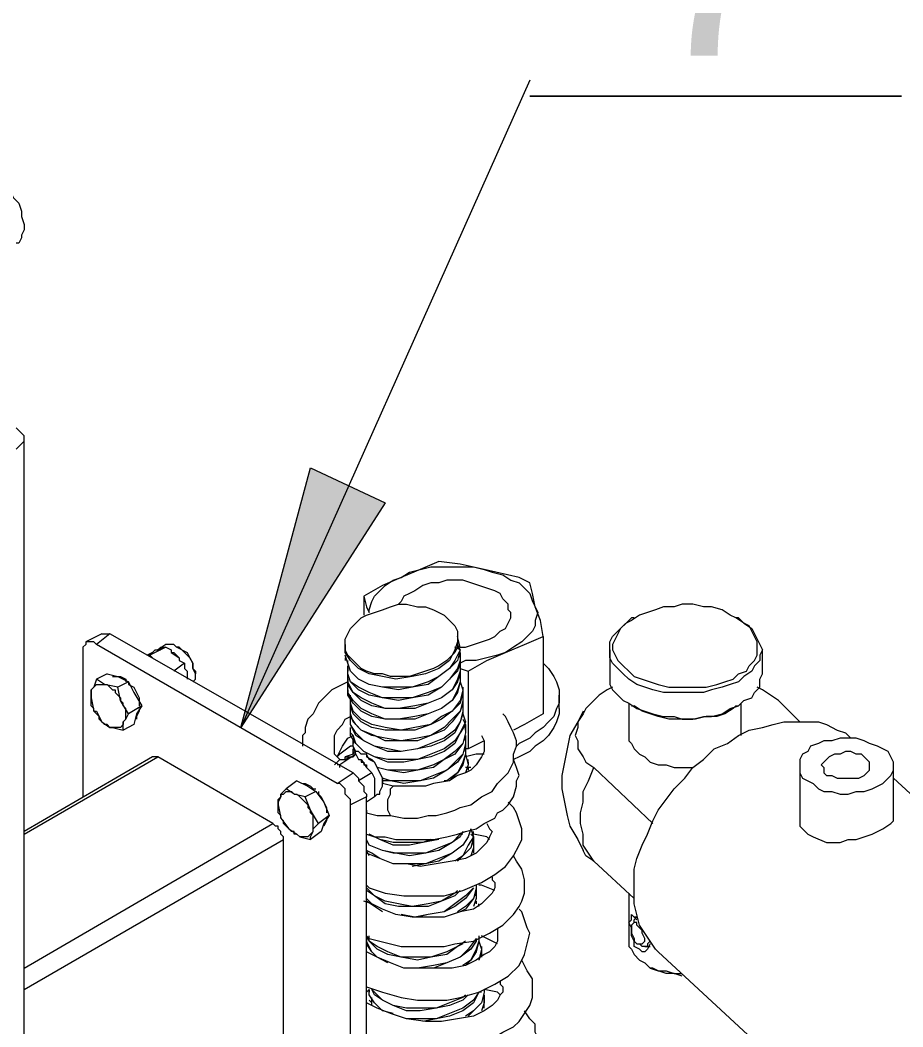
# Model space of a CAD drawing. Header units: millimetres. Extents: x 3 to 592, y 5 to 207.
# Drawn here: x 489.95 to 501.59, y 112.64 to 125.92 of the extents above; entities that cross this region are included whole.
import ezdxf

# ---------------------------------------------------------------- set-up
doc = ezdxf.new("R2010")
doc.units = ezdxf.units.MM
picture_1 = doc.add_image_def('image5.jpg', size_in_pixel=(760, 1236))

msp = doc.modelspace()

# ---------------------------------------------------------------- hatches: boundary and pattern name
h = msp.add_hatch(color=7)
h.paths.add_polyline_path([(554.704237, 166.828611), (554.81007, 166.793333), (554.880626, 166.758056), (554.951181, 166.758056), (555.057015, 166.793333), (555.12757, 166.828611), (555.198126, 166.899167), (555.233404, 166.969722), (555.268681, 167.040278), (555.268681, 167.146111), (555.268681, 167.216667), (555.233404, 167.3225), (555.162848, 167.357778), (555.092293, 167.428333), (555.021737, 167.463611), (554.951181, 167.498889), (554.845348, 167.498889), (554.774793, 167.463611), (554.704237, 167.428333), (554.633681, 167.357778), (554.598404, 167.287222), (554.563126, 167.216667), (554.563126, 167.110833), (554.563126, 167.040278), (554.598404, 166.969722), (554.633681, 166.899167), (554.704237, 166.828611), (554.915904, 167.146111)])
h.paths.add_polyline_path([(507.961181, 190.641111), (508.031737, 190.570556), (508.102293, 190.570556), (508.172848, 190.535278), (508.278681, 190.535278), (508.349237, 190.570556), (508.419793, 190.641111), (508.490348, 190.676389), (508.525626, 190.782222), (508.560904, 190.852778), (508.560904, 190.923333), (508.525626, 191.029167), (508.490348, 191.099722), (508.419793, 191.170278), (508.349237, 191.205556), (508.278681, 191.240833), (508.208126, 191.276111), (508.102293, 191.240833), (508.031737, 191.205556), (507.961181, 191.170278), (507.890626, 191.099722), (507.855348, 191.029167), (507.855348, 190.958611), (507.855348, 190.852778), (507.855348, 190.782222), (507.890626, 190.711667), (507.961181, 190.641111), (508.208126, 190.888056)])
h.paths.add_polyline_path([(565.887293, 108.726111), (568.709515, 106.574167), (567.933404, 105.833333)])
h.paths.add_polyline_path([(565.887293, 111.618889), (568.356737, 114.158889), (569.027015, 113.276944)])
h.paths.add_polyline_path([(554.880626, 54.010278), (554.951181, 53.939722), (555.021737, 53.904444), (555.092293, 53.869167), (555.198126, 53.869167), (555.268681, 53.869167), (555.339237, 53.904444), (555.409793, 53.975), (555.480348, 54.045556), (555.515626, 54.116111), (555.515626, 54.186667), (555.515626, 54.2925), (555.480348, 54.363056), (555.44507, 54.433611), (555.374515, 54.504167), (555.303959, 54.539444), (555.233404, 54.574722), (555.12757, 54.574722), (555.057015, 54.574722), (554.986459, 54.539444), (554.915904, 54.468889), (554.845348, 54.398333), (554.81007, 54.327778), (554.81007, 54.257222), (554.81007, 54.151389), (554.845348, 54.080833), (554.880626, 54.010278), (555.162848, 54.221944)])
h.paths.add_polyline_path([(559.643126, 73.095556), (559.748959, 73.025), (559.819515, 73.025), (559.89007, 72.989722), (559.995904, 73.025), (560.066459, 73.060278), (560.137015, 73.095556), (560.172293, 73.166111), (560.20757, 73.271944), (560.242848, 73.3425), (560.242848, 73.413056), (560.20757, 73.518889), (560.172293, 73.589444), (560.101737, 73.66), (560.031181, 73.695278), (559.960626, 73.730556), (559.854793, 73.730556), (559.784237, 73.695278), (559.713681, 73.66), (559.643126, 73.624722), (559.57257, 73.554167), (559.537293, 73.483611), (559.537293, 73.377778), (559.537293, 73.307222), (559.537293, 73.201389), (559.607848, 73.130833), (559.643126, 73.095556), (559.89007, 73.377778)])
h.paths.add_polyline_path([(502.951737, 82.514722), (502.845904, 82.55), (502.775348, 82.585278), (502.704793, 82.585278), (502.598959, 82.55), (502.528404, 82.514722), (502.457848, 82.444167), (502.42257, 82.373611), (502.387293, 82.303056), (502.387293, 82.197222), (502.387293, 82.126667), (502.42257, 82.056111), (502.493126, 81.985556), (502.563681, 81.915), (502.634237, 81.879722), (502.704793, 81.879722), (502.810626, 81.879722), (502.881181, 81.879722), (502.951737, 81.950278), (503.022293, 81.985556), (503.05757, 82.056111), (503.092848, 82.161944), (503.092848, 82.2325), (503.092848, 82.338333), (503.05757, 82.408889), (502.987015, 82.479444), (502.951737, 82.514722), (502.74007, 82.2325)])
h.paths.add_polyline_path([(531.63257, 120.261944), (531.738404, 120.226667), (531.808959, 120.226667), (531.914793, 120.226667), (531.985348, 120.261944), (532.055904, 120.297222), (532.126459, 120.367778), (532.161737, 120.438333), (532.197015, 120.508889), (532.197015, 120.614722), (532.161737, 120.685278), (532.126459, 120.755833), (532.091181, 120.826389), (532.020626, 120.896944), (531.914793, 120.932222), (531.844237, 120.932222), (531.738404, 120.932222), (531.667848, 120.896944), (531.597293, 120.861667), (531.526737, 120.791111), (531.491459, 120.720556), (531.456181, 120.65), (531.456181, 120.544167), (531.491459, 120.473611), (531.526737, 120.403056), (531.562015, 120.3325), (531.63257, 120.261944), (531.808959, 120.579444)])
h.paths.add_polyline_path([(519.391181, 114.370556), (519.497015, 114.335278), (519.56757, 114.335278), (519.638126, 114.370556), (519.743959, 114.405833), (519.814515, 114.441111), (519.849793, 114.511667), (519.88507, 114.582222), (519.920348, 114.688056), (519.88507, 114.758611), (519.88507, 114.864444), (519.814515, 114.935), (519.779237, 114.970278), (519.673404, 115.040833), (519.602848, 115.040833), (519.532293, 115.040833), (519.426459, 115.040833), (519.355904, 115.005556), (519.285348, 114.970278), (519.25007, 114.899722), (519.214793, 114.793889), (519.179515, 114.723333), (519.179515, 114.6175), (519.214793, 114.546944), (519.25007, 114.476389), (519.320626, 114.405833), (519.391181, 114.370556), (519.532293, 114.688056)])
h.paths.add_polyline_path([(515.616459, 111.583611), (515.263681, 115.111389), (516.322015, 115.076111)])
h.paths.add_polyline_path([(537.912015, 92.921667), (537.98257, 92.886389), (538.088404, 92.851111), (538.158959, 92.851111), (538.229515, 92.886389), (538.30007, 92.921667), (538.370626, 92.992222), (538.441181, 93.062778), (538.441181, 93.168611), (538.441181, 93.239167), (538.441181, 93.309722), (538.405904, 93.415556), (538.370626, 93.486111), (538.30007, 93.521389), (538.194237, 93.556667), (538.123681, 93.591944), (538.053126, 93.556667), (537.947293, 93.556667), (537.876737, 93.521389), (537.806181, 93.450833), (537.770904, 93.380278), (537.735626, 93.274444), (537.735626, 93.203889), (537.770904, 93.133333), (537.806181, 93.0275), (537.841459, 92.956944), (537.912015, 92.921667), (538.088404, 93.203889)])
h.paths.add_polyline_path([(551.846737, 86.077778), (551.917293, 86.0425), (551.987848, 86.007222), (552.093681, 85.971944), (552.164237, 86.007222), (552.27007, 86.0425), (552.340626, 86.077778), (552.375904, 86.148333), (552.411181, 86.218889), (552.446459, 86.289444), (552.446459, 86.395278), (552.446459, 86.465833), (552.411181, 86.536389), (552.340626, 86.606944), (552.27007, 86.6775), (552.199515, 86.6775), (552.093681, 86.712778), (552.023126, 86.712778), (551.95257, 86.6775), (551.882015, 86.606944), (551.811459, 86.571667), (551.776181, 86.501111), (551.740904, 86.395278), (551.740904, 86.324722), (551.740904, 86.218889), (551.811459, 86.148333), (551.846737, 86.077778), (552.093681, 86.36)])
h.paths.add_polyline_path([(556.503404, 74.718333), (556.609237, 74.683056), (556.679793, 74.683056), (556.785626, 74.683056), (556.856181, 74.718333), (556.926737, 74.788889), (556.962015, 74.859444), (556.997293, 74.93), (557.03257, 75.000556), (557.03257, 75.106389), (556.997293, 75.176944), (556.962015, 75.2475), (556.891459, 75.318056), (556.820904, 75.353333), (556.750348, 75.388611), (556.679793, 75.388611), (556.573959, 75.388611), (556.503404, 75.353333), (556.432848, 75.318056), (556.362293, 75.2475), (556.327015, 75.176944), (556.327015, 75.071111), (556.327015, 75.000556), (556.327015, 74.894722), (556.39757, 74.824167), (556.432848, 74.788889), (556.503404, 74.718333), (556.679793, 75.035833)])
h.paths.add_polyline_path([(553.892848, 71.4375), (553.822293, 71.366944), (553.787015, 71.296389), (553.787015, 71.190556), (553.822293, 71.12), (553.85757, 71.049444), (553.892848, 70.978889), (553.963404, 70.908333), (554.033959, 70.873056), (554.139793, 70.873056), (554.210348, 70.873056), (554.280904, 70.873056), (554.386737, 70.943611), (554.422015, 70.978889), (554.49257, 71.049444), (554.49257, 71.155278), (554.527848, 71.225833), (554.49257, 71.331667), (554.457293, 71.402222), (554.422015, 71.472778), (554.351459, 71.508056), (554.280904, 71.543333), (554.17507, 71.578611), (554.104515, 71.578611), (553.998681, 71.543333), (553.928126, 71.508056), (553.892848, 71.4375), (554.139793, 71.225833)])
h.paths.add_polyline_path([(549.165626, 94.9325), (549.236181, 94.897222), (549.342015, 94.861944), (549.41257, 94.861944), (549.483126, 94.861944), (549.588959, 94.897222), (549.659515, 94.9325), (549.694793, 95.003056), (549.73007, 95.073611), (549.765348, 95.179444), (549.765348, 95.25), (549.73007, 95.355833), (549.694793, 95.426389), (549.624237, 95.461667), (549.553681, 95.532222), (549.483126, 95.5675), (549.377293, 95.5675), (549.306737, 95.532222), (549.236181, 95.532222), (549.165626, 95.461667), (549.09507, 95.391111), (549.059793, 95.320556), (549.059793, 95.25), (549.059793, 95.144167), (549.059793, 95.073611), (549.130348, 95.003056), (549.165626, 94.9325), (549.41257, 95.214722)])
h.paths.add_polyline_path([(541.510348, 62.653333), (539.993404, 59.443056), (539.076181, 60.078056)])
h.paths.add_polyline_path([(542.992015, 73.307222), (542.921459, 73.377778), (542.850904, 73.413056), (542.74507, 73.413056), (542.674515, 73.413056), (542.568681, 73.413056), (542.498126, 73.377778), (542.42757, 73.307222), (542.392293, 73.236667), (542.357015, 73.166111), (542.357015, 73.060278), (542.357015, 72.989722), (542.392293, 72.919167), (542.42757, 72.848611), (542.498126, 72.778056), (542.603959, 72.742778), (542.674515, 72.7075), (542.74507, 72.7075), (542.850904, 72.742778), (542.921459, 72.778056), (542.992015, 72.848611), (543.027293, 72.919167), (543.06257, 72.989722), (543.06257, 73.060278), (543.06257, 73.166111), (543.027293, 73.236667), (542.992015, 73.307222), (542.709793, 73.060278)])
h.paths.add_polyline_path([(545.073404, 66.463333), (545.002848, 66.428056), (544.897015, 66.428056), (544.826459, 66.392778), (544.755904, 66.322222), (544.720626, 66.251667), (544.685348, 66.181111), (544.685348, 66.075278), (544.685348, 66.004722), (544.720626, 65.934167), (544.755904, 65.863611), (544.826459, 65.793056), (544.897015, 65.757778), (545.002848, 65.7225), (545.073404, 65.7225), (545.179237, 65.757778), (545.249793, 65.793056), (545.320348, 65.863611), (545.355626, 65.934167), (545.390904, 66.004722), (545.390904, 66.075278), (545.390904, 66.181111), (545.355626, 66.251667), (545.320348, 66.322222), (545.249793, 66.392778), (545.179237, 66.428056), (545.073404, 66.463333), (545.038126, 66.075278)])
h.paths.add_polyline_path([(492.862293, 116.593056), (493.779515, 120.015), (494.767293, 119.556389)])
h.paths.add_polyline_path([(526.411459, 99.941944), (526.482015, 99.906667), (526.55257, 99.871389), (526.623126, 99.836111), (526.728959, 99.836111), (526.799515, 99.871389), (526.87007, 99.906667), (526.940626, 99.977222), (526.975904, 100.047778), (527.011181, 100.118333), (527.011181, 100.224167), (527.011181, 100.294722), (526.975904, 100.365278), (526.940626, 100.435833), (526.87007, 100.506389), (526.799515, 100.541667), (526.693681, 100.541667), (526.623126, 100.541667), (526.517293, 100.541667), (526.446737, 100.506389), (526.411459, 100.435833), (526.340904, 100.365278), (526.305626, 100.259444), (526.305626, 100.188889), (526.340904, 100.118333), (526.340904, 100.0125), (526.411459, 99.941944), (526.658404, 100.188889)])
h.paths.add_polyline_path([(527.646181, 106.574167), (527.716737, 106.538889), (527.787293, 106.503611), (527.857848, 106.468333), (527.963681, 106.503611), (528.034237, 106.503611), (528.104793, 106.574167), (528.175348, 106.609444), (528.210626, 106.715278), (528.245904, 106.785833), (528.245904, 106.856389), (528.210626, 106.962222), (528.175348, 107.032778), (528.14007, 107.103333), (528.069515, 107.138611), (527.998959, 107.173889), (527.893126, 107.209167), (527.82257, 107.173889), (527.716737, 107.173889), (527.646181, 107.103333), (527.610904, 107.068056), (527.540348, 106.962222), (527.540348, 106.891667), (527.540348, 106.821111), (527.540348, 106.715278), (527.575626, 106.644722), (527.646181, 106.574167), (527.893126, 106.821111)])

# ---------------------------------------------------------------- linework, layer by layer
at = {"color": 7, "lineweight": 0}
for points in [[(496.672293, 125.130278), (492.862293, 116.593056)], [(496.672293, 124.918611), (501.575904, 124.918611)], [(501.575904, 124.918611), (496.672293, 124.918611)], [(496.672293, 124.918611), (501.575904, 124.918611)], [(501.575904, 124.918611), (496.672293, 124.918611)], [(496.672293, 124.918611), (501.575904, 124.918611)], [(501.575904, 124.918611), (496.672293, 124.918611)], [(489.40507, 123.825), (489.440348, 123.860278), (489.510904, 123.860278), (489.581459, 123.860278), (489.616737, 123.825), (489.687293, 123.789722), (489.757848, 123.719167), (489.828404, 123.648611), (489.863681, 123.578056), (489.934237, 123.5075), (489.969515, 123.401667), (489.969515, 123.331111), (490.004793, 123.225278), (490.004793, 123.154722), (489.969515, 123.084167), (489.969515, 123.048889), (489.934237, 122.978333), (489.898959, 122.978333)], [(489.898959, 120.261944), (489.934237, 120.297222), (489.969515, 120.3325), (490.004793, 120.367778), (490.004793, 120.403056), (490.004793, 120.438333), (489.969515, 120.473611), (489.934237, 120.508889), (489.898959, 120.544167)], [(490.004793, 110.243056), (490.004793, 120.403056)], [(495.472848, 118.780278), (495.225904, 118.674444), (494.978959, 118.568611)], [(496.07257, 118.674444), (495.75507, 118.745), (495.472848, 118.780278)], [(494.978959, 118.568611), (495.084793, 118.639167), (495.225904, 118.674444), (495.367015, 118.709722), (495.508126, 118.709722), (495.649237, 118.709722), (495.790348, 118.709722), (495.931459, 118.709722), (496.07257, 118.674444)], [(496.07257, 118.674444), (496.178404, 118.639167), (496.319515, 118.603889), (496.425348, 118.533333), (496.531181, 118.498056), (496.601737, 118.4275), (496.672293, 118.356944), (496.70757, 118.251111), (496.742848, 118.180556)], [(496.672293, 118.498056), (496.531181, 118.568611), (496.07257, 118.674444)], [(494.978959, 118.568611), (494.732015, 118.462778), (494.48507, 118.321667)], [(494.555626, 118.11), (494.555626, 118.145278), (494.590904, 118.251111), (494.626181, 118.321667), (494.696737, 118.392222), (494.767293, 118.462778), (494.873126, 118.533333), (494.978959, 118.568611)], [(495.75507, 117.651389), (495.825626, 117.651389), (495.931459, 117.686667), (496.037293, 117.721944), (496.143126, 117.757222), (496.213681, 117.7925), (496.284237, 117.863056), (496.354793, 117.898333), (496.39007, 117.968889), (496.425348, 118.039444), (496.425348, 118.11), (496.39007, 118.145278), (496.39007, 118.215833), (496.319515, 118.286389), (496.284237, 118.356944), (496.213681, 118.392222), (496.107848, 118.4275), (496.002015, 118.462778), (495.896181, 118.498056), (495.790348, 118.533333), (495.684515, 118.533333), (495.578681, 118.533333), (495.472848, 118.498056), (495.367015, 118.498056), (495.261181, 118.462778), (495.155348, 118.392222), (495.084793, 118.356944), (495.014237, 118.321667), (494.978959, 118.251111)], [(496.742848, 118.180556), (496.70757, 118.356944), (496.672293, 118.498056)], [(494.48507, 118.321667), (494.48507, 118.074722)], [(494.48507, 118.321667), (494.520348, 118.180556), (494.555626, 118.11)], [(494.978959, 118.251111), (494.943681, 118.215833)], [(496.742848, 118.180556), (496.778126, 118.11), (496.742848, 118.004167), (496.742848, 117.933611), (496.70757, 117.863056), (496.637015, 117.7925), (496.566459, 117.721944), (496.460626, 117.651389), (496.354793, 117.580833)], [(496.848681, 117.7925), (496.813404, 118.004167), (496.742848, 118.180556)], [(499.423959, 118.039444), (499.494515, 117.968889), (499.600348, 117.898333), (499.635626, 117.827778), (499.670904, 117.757222), (499.706181, 117.686667), (499.741459, 117.616111), (499.706181, 117.545556), (499.706181, 117.475), (499.635626, 117.404444), (499.600348, 117.333889), (499.494515, 117.263333), (499.423959, 117.192778), (499.318126, 117.1575), (499.212293, 117.122222), (499.071181, 117.086944), (498.965348, 117.051667), (498.824237, 117.051667), (498.683126, 117.051667), (498.577293, 117.051667), (498.436181, 117.051667), (498.29507, 117.086944), (498.189237, 117.122222), (498.083404, 117.1575), (497.97757, 117.228056), (497.907015, 117.298611), (497.836459, 117.369167), (497.765904, 117.439722), (497.730626, 117.510278), (497.730626, 117.580833), (497.730626, 117.651389), (497.730626, 117.721944), (497.765904, 117.7925), (497.836459, 117.863056), (497.907015, 117.933611), (497.97757, 118.004167), (498.012848, 118.039444)], [(498.048126, 118.039444), (498.012848, 118.039444)], [(499.423959, 118.039444), (499.388681, 118.039444)], [(491.027848, 117.827778), (490.816181, 117.721944)], [(491.133681, 117.827778), (490.957293, 117.686667)], [(491.027848, 117.827778), (491.063126, 117.827778), (491.098404, 117.827778), (491.133681, 117.827778)], [(494.343959, 115.993333), (491.133681, 117.827778)], [(490.957293, 117.686667), (490.922015, 117.721944), (490.886737, 117.721944), (490.851459, 117.721944), (490.816181, 117.721944), (490.816181, 117.686667), (490.780904, 117.651389), (490.780904, 117.616111), (490.780904, 117.580833)], [(494.132293, 115.852222), (490.957293, 117.686667)], [(491.874515, 117.686667), (491.768681, 117.616111)], [(492.227293, 117.192778), (492.26257, 117.228056), (492.26257, 117.298611), (492.227293, 117.369167), (492.227293, 117.439722), (492.192015, 117.510278), (492.121459, 117.580833), (492.086181, 117.616111), (492.015626, 117.651389), (491.980348, 117.686667), (491.909793, 117.686667), (491.874515, 117.686667)], [(495.719793, 117.721944), (495.684515, 117.616111), (495.613959, 117.475), (495.472848, 117.369167), (495.296459, 117.298611), (495.12007, 117.263333), (494.908404, 117.228056), (494.732015, 117.263333), (494.555626, 117.298611), (494.414515, 117.369167), (494.308681, 117.475), (494.238126, 117.580833), (494.238126, 117.616111)], [(494.238126, 117.686667), (494.238126, 117.616111)], [(495.75507, 117.651389), (495.719793, 117.7925)], [(495.719793, 117.721944), (495.719793, 117.686667), (495.75507, 117.616111)], [(496.354793, 117.580833), (496.601737, 117.686667), (496.848681, 117.7925)], [(496.848681, 117.7925), (496.848681, 116.769444)], [(490.780904, 117.580833), (490.780904, 115.675833)], [(491.698126, 117.580833), (491.62757, 117.545556)], [(491.662848, 117.545556), (491.62757, 117.545556)], [(491.874515, 117.651389), (491.662848, 117.545556)], [(491.698126, 117.510278), (491.662848, 117.545556)], [(491.698126, 117.580833), (491.733404, 117.616111)], [(491.733404, 117.616111), (491.768681, 117.616111)], [(491.768681, 117.616111), (491.839237, 117.651389)], [(491.768681, 117.616111), (491.803959, 117.616111), (491.803959, 117.651389), (491.839237, 117.651389)], [(491.839237, 117.651389), (491.874515, 117.651389)], [(491.874515, 117.651389), (491.94507, 117.616111)], [(491.94507, 117.616111), (491.94507, 117.580833)], [(491.94507, 117.580833), (492.050904, 117.510278)], [(491.94507, 117.580833), (491.980348, 117.580833), (492.015626, 117.545556), (492.050904, 117.510278)], [(492.050904, 117.651389), (492.015626, 117.651389)], [(492.050904, 117.651389), (492.086181, 117.616111), (492.156737, 117.580833), (492.192015, 117.510278), (492.227293, 117.439722), (492.227293, 117.369167), (492.26257, 117.333889), (492.26257, 117.298611)], [(495.75507, 117.616111), (495.684515, 117.475), (495.613959, 117.369167), (495.472848, 117.263333), (495.331737, 117.192778), (495.12007, 117.122222), (494.943681, 117.122222), (494.732015, 117.122222), (494.555626, 117.1575), (494.414515, 117.228056), (494.308681, 117.333889), (494.273404, 117.439722), (494.238126, 117.545556)], [(495.719793, 117.651389), (495.75507, 117.616111), (495.719793, 117.475), (495.613959, 117.369167), (495.472848, 117.263333), (495.331737, 117.1575), (495.12007, 117.122222), (494.943681, 117.086944), (494.732015, 117.122222), (494.555626, 117.1575), (494.414515, 117.228056), (494.308681, 117.333889), (494.273404, 117.439722), (494.273404, 117.475)], [(495.75507, 117.580833), (495.75507, 117.475), (495.719793, 117.369167), (495.613959, 117.228056), (495.508126, 117.122222), (495.331737, 117.051667), (495.12007, 116.981111), (494.943681, 116.981111), (494.732015, 116.981111), (494.555626, 117.051667), (494.414515, 117.122222), (494.308681, 117.192778), (494.273404, 117.298611), (494.273404, 117.404444)], [(495.75507, 117.616111), (495.684515, 117.651389)], [(496.354793, 117.580833), (496.248959, 117.545556), (496.107848, 117.510278), (495.966737, 117.475), (495.825626, 117.475), (495.75507, 117.439722)], [(495.75507, 117.510278), (495.75507, 117.545556)], [(495.860904, 117.333889), (496.107848, 117.475), (496.354793, 117.580833)], [(497.730626, 117.616111), (497.730626, 117.298611)], [(499.741459, 117.298611), (499.741459, 117.616111)], [(492.121459, 117.439722), (491.980348, 117.333889)], [(492.050904, 117.510278), (492.050904, 117.475)], [(492.050904, 117.475), (492.121459, 117.439722)], [(492.121459, 117.439722), (492.121459, 117.369167)], [(494.238126, 117.510278), (494.238126, 117.475)], [(495.75507, 117.510278), (495.75507, 117.475), (495.719793, 117.333889), (495.613959, 117.228056), (495.508126, 117.122222), (495.331737, 117.016389), (495.12007, 116.981111), (494.943681, 116.945833), (494.732015, 116.981111), (494.555626, 117.016389), (494.414515, 117.086944), (494.308681, 117.192778), (494.273404, 117.298611), (494.273404, 117.333889)], [(495.75507, 117.475), (495.75507, 117.333889), (495.719793, 117.228056), (495.649237, 117.086944), (495.508126, 116.981111), (495.331737, 116.910556), (495.155348, 116.875278), (494.943681, 116.84), (494.767293, 116.84), (494.590904, 116.910556), (494.449793, 116.981111), (494.343959, 117.051667), (494.273404, 117.192778), (494.273404, 117.298611)], [(495.75507, 117.369167), (495.75507, 117.404444)], [(496.848681, 117.439722), (496.919237, 117.369167), (496.989793, 117.263333), (497.02507, 117.192778), (497.060348, 117.086944), (497.060348, 117.016389), (497.060348, 116.910556), (497.02507, 116.84), (496.989793, 116.734167), (496.919237, 116.663611), (496.848681, 116.593056), (496.742848, 116.5225), (496.672293, 116.451944), (496.531181, 116.381389), (496.495904, 116.346111)], [(491.098404, 117.298611), (490.957293, 117.228056)], [(491.098404, 117.298611), (491.239515, 117.263333)], [(491.168959, 117.263333), (491.239515, 117.263333), (491.274793, 117.263333), (491.345348, 117.228056), (491.345348, 117.192778)], [(491.239515, 117.263333), (491.380626, 117.192778)], [(492.121459, 117.369167), (492.156737, 117.333889)], [(492.156737, 117.333889), (492.156737, 117.228056)], [(492.156737, 117.333889), (492.156737, 117.298611), (492.156737, 117.263333), (492.156737, 117.228056)], [(492.26257, 117.263333), (492.26257, 117.298611)], [(494.273404, 117.369167), (494.273404, 117.333889)], [(495.75507, 117.369167), (495.75507, 117.333889), (495.719793, 117.192778), (495.649237, 117.086944), (495.508126, 116.981111), (495.331737, 116.910556), (495.155348, 116.84), (494.943681, 116.84), (494.767293, 116.84), (494.590904, 116.875278), (494.449793, 116.945833), (494.343959, 117.051667), (494.273404, 117.1575), (494.273404, 117.192778)], [(495.75507, 117.333889), (495.75507, 117.192778), (495.719793, 117.086944), (495.649237, 116.945833), (495.508126, 116.84), (495.331737, 116.769444), (495.155348, 116.734167), (494.943681, 116.698889), (494.767293, 116.698889), (494.590904, 116.769444), (494.449793, 116.84), (494.343959, 116.945833), (494.273404, 117.051667), (494.273404, 117.1575)], [(495.75507, 117.369167), (495.860904, 117.333889)], [(495.75507, 117.228056), (495.75507, 117.263333)], [(495.860904, 117.333889), (495.860904, 116.310833)], [(497.730626, 117.298611), (497.730626, 117.263333), (497.730626, 117.1575), (497.765904, 117.086944), (497.836459, 117.016389), (497.907015, 116.945833), (497.97757, 116.910556), (498.083404, 116.84), (498.189237, 116.804722), (498.29507, 116.769444), (498.436181, 116.734167), (498.577293, 116.734167), (498.683126, 116.698889), (498.824237, 116.698889), (498.965348, 116.734167), (499.071181, 116.734167), (499.212293, 116.769444), (499.318126, 116.84), (499.423959, 116.875278), (499.494515, 116.945833), (499.600348, 116.981111), (499.635626, 117.051667), (499.706181, 117.122222), (499.706181, 117.228056), (499.741459, 117.298611)], [(490.957293, 117.228056), (490.922015, 117.122222), (490.886737, 117.086944)], [(490.886737, 117.086944), (490.922015, 117.122222), (490.957293, 117.1575), (490.99257, 117.1575), (491.027848, 117.1575), (491.063126, 117.1575)], [(491.063126, 117.1575), (490.957293, 117.228056)], [(491.063126, 117.1575), (491.098404, 117.1575), (491.133681, 117.122222), (491.168959, 117.086944), (491.204237, 117.086944), (491.204237, 117.051667), (491.239515, 117.016389), (491.274793, 116.981111), (491.274793, 116.945833)], [(491.239515, 117.122222), (491.063126, 117.1575)], [(491.380626, 117.192778), (491.239515, 117.122222)], [(491.380626, 117.192778), (491.451181, 117.051667)], [(491.380626, 117.192778), (491.380626, 117.1575), (491.451181, 117.122222), (491.486459, 117.051667), (491.521737, 116.981111), (491.521737, 116.910556), (491.521737, 116.875278)], [(494.273404, 117.192778), (494.202848, 117.1575), (494.061737, 117.086944), (493.955904, 116.981111), (493.885348, 116.910556), (493.814793, 116.769444), (493.744237, 116.698889), (493.708959, 116.593056), (493.708959, 116.5225), (493.673681, 116.487222), (493.673681, 116.381389), (493.673681, 116.346111)], [(494.273404, 117.228056), (494.273404, 117.192778)], [(495.75507, 117.228056), (495.75507, 117.192778), (495.719793, 117.051667), (495.649237, 116.945833), (495.508126, 116.84), (495.331737, 116.769444), (495.155348, 116.698889), (494.943681, 116.698889), (494.767293, 116.698889), (494.590904, 116.734167), (494.449793, 116.804722), (494.343959, 116.910556), (494.273404, 117.016389), (494.273404, 117.051667)], [(495.75507, 117.192778), (495.790348, 117.086944), (495.75507, 116.945833), (495.649237, 116.804722), (495.508126, 116.734167), (495.367015, 116.628333), (495.155348, 116.593056), (494.978959, 116.557778), (494.767293, 116.593056), (494.590904, 116.628333), (494.449793, 116.698889), (494.343959, 116.804722), (494.308681, 116.910556), (494.308681, 117.016389)], [(490.922015, 116.804722), (490.922015, 116.84), (490.886737, 116.875278), (490.886737, 116.910556), (490.886737, 116.945833), (490.886737, 116.981111), (490.886737, 117.016389), (490.886737, 117.051667), (490.886737, 117.086944)], [(490.886737, 117.086944), (490.886737, 117.016389), (490.886737, 116.981111)], [(491.274793, 116.945833), (491.239515, 117.122222)], [(491.451181, 117.051667), (491.557015, 116.875278)], [(494.273404, 117.086944), (494.273404, 117.051667)], [(495.790348, 117.122222), (495.790348, 117.051667), (495.75507, 116.910556), (495.649237, 116.804722), (495.508126, 116.698889), (495.367015, 116.628333), (495.155348, 116.557778), (494.978959, 116.557778), (494.767293, 116.557778), (494.590904, 116.593056), (494.449793, 116.663611), (494.343959, 116.769444), (494.308681, 116.875278), (494.308681, 116.945833)], [(495.790348, 117.051667), (495.790348, 116.945833), (495.75507, 116.804722), (495.649237, 116.698889), (495.543404, 116.593056), (495.367015, 116.487222), (495.190626, 116.451944), (494.978959, 116.416667), (494.767293, 116.451944), (494.590904, 116.487222), (494.449793, 116.557778), (494.343959, 116.663611), (494.308681, 116.769444), (494.308681, 116.875278)], [(497.060348, 116.84), (497.060348, 117.016389)], [(497.765904, 117.122222), (497.695348, 117.086944), (497.589515, 117.016389), (497.518959, 116.945833), (497.413126, 116.84), (497.377848, 116.769444), (497.307293, 116.663611), (497.307293, 116.593056), (497.272015, 116.487222), (497.307293, 116.416667), (497.307293, 116.310833), (497.377848, 116.205), (497.413126, 116.134444), (497.518959, 116.063889)], [(499.953126, 116.945833), (499.847293, 117.016389), (499.741459, 117.086944), (499.670904, 117.122222)], [(490.886737, 116.981111), (490.922015, 116.804722)], [(491.380626, 116.769444), (491.274793, 116.945833)], [(491.31007, 116.663611), (491.345348, 116.698889), (491.345348, 116.734167), (491.345348, 116.769444), (491.345348, 116.84), (491.31007, 116.875278), (491.31007, 116.910556), (491.274793, 116.945833)], [(491.557015, 116.875278), (491.380626, 116.769444)], [(491.557015, 116.875278), (491.486459, 116.769444)], [(495.790348, 116.981111), (495.790348, 116.910556), (495.75507, 116.804722), (495.649237, 116.663611), (495.543404, 116.557778), (495.367015, 116.487222), (495.190626, 116.416667), (494.978959, 116.416667), (494.767293, 116.416667), (494.626181, 116.487222), (494.449793, 116.557778), (494.379237, 116.628333), (494.308681, 116.734167), (494.308681, 116.804722)], [(495.790348, 116.910556), (495.790348, 116.804722), (495.75507, 116.663611), (495.684515, 116.557778), (495.543404, 116.451944), (495.367015, 116.381389), (495.190626, 116.310833), (494.978959, 116.275556), (494.80257, 116.310833), (494.626181, 116.346111), (494.48507, 116.416667), (494.379237, 116.5225), (494.308681, 116.628333), (494.308681, 116.734167)], [(497.97757, 116.910556), (497.97757, 116.487222)], [(498.012848, 116.875278), (498.048126, 116.875278)], [(499.388681, 116.875278), (499.353404, 116.84), (499.24757, 116.769444), (499.141737, 116.734167), (499.000626, 116.734167), (498.859515, 116.698889), (498.753681, 116.698889), (498.61257, 116.698889), (498.506737, 116.698889), (498.365626, 116.734167), (498.259793, 116.769444), (498.153959, 116.804722), (498.048126, 116.875278)], [(499.388681, 116.875278), (499.423959, 116.875278)], [(499.459237, 116.487222), (499.459237, 116.910556)], [(500.235348, 116.663611), (499.953126, 116.945833)], [(491.133681, 116.593056), (491.098404, 116.628333), (491.063126, 116.628333), (491.027848, 116.663611), (490.99257, 116.698889), (490.99257, 116.734167), (490.957293, 116.769444), (490.922015, 116.804722)], [(490.922015, 116.804722), (490.957293, 116.804722), (491.027848, 116.663611)], [(491.31007, 116.663611), (491.345348, 116.698889), (491.380626, 116.769444)], [(491.486459, 116.769444), (491.451181, 116.628333)], [(491.521737, 116.84), (491.521737, 116.804722), (491.486459, 116.734167), (491.486459, 116.698889)], [(494.16757, 116.169722), (494.132293, 116.205), (494.097015, 116.240278), (494.097015, 116.310833), (494.097015, 116.416667), (494.097015, 116.487222), (494.132293, 116.557778), (494.202848, 116.628333), (494.238126, 116.698889), (494.308681, 116.734167)], [(495.790348, 116.84), (495.790348, 116.769444), (495.75507, 116.663611), (495.684515, 116.5225), (495.543404, 116.416667), (495.367015, 116.346111), (495.190626, 116.310833), (494.978959, 116.275556), (494.80257, 116.275556), (494.626181, 116.346111), (494.48507, 116.416667), (494.379237, 116.487222), (494.308681, 116.628333), (494.308681, 116.663611)], [(495.790348, 116.769444), (495.825626, 116.663611), (495.75507, 116.5225), (495.684515, 116.416667), (495.543404, 116.310833), (495.367015, 116.240278), (495.190626, 116.169722), (494.978959, 116.169722), (494.80257, 116.169722), (494.626181, 116.205), (494.48507, 116.275556), (494.379237, 116.381389), (494.308681, 116.487222), (494.308681, 116.593056)], [(494.837848, 115.428889), (495.014237, 115.393611), (495.190626, 115.393611), (495.331737, 115.428889), (495.43757, 115.428889), (495.578681, 115.464167), (495.684515, 115.499444), (495.75507, 115.534722), (495.896181, 115.57), (496.037293, 115.675833), (496.178404, 115.746389), (496.248959, 115.852222), (496.319515, 115.922778), (496.39007, 115.993333), (496.460626, 116.134444), (496.460626, 116.240278), (496.495904, 116.346111), (496.495904, 116.416667), (496.460626, 116.5225), (496.425348, 116.593056), (496.39007, 116.663611), (496.354793, 116.734167), (496.319515, 116.769444)], [(497.060348, 116.84), (497.060348, 116.769444), (497.02507, 116.663611), (496.989793, 116.593056), (496.919237, 116.487222), (496.848681, 116.416667), (496.742848, 116.346111), (496.672293, 116.275556), (496.531181, 116.205), (496.460626, 116.169722)], [(496.848681, 116.769444), (496.601737, 116.628333), (496.460626, 116.557778)], [(497.377848, 116.804722), (497.307293, 116.663611), (497.201459, 116.487222), (497.166181, 116.310833), (497.130904, 116.134444), (497.095626, 115.958056), (497.095626, 115.781667), (497.130904, 115.605278), (497.166181, 115.428889), (497.201459, 115.287778), (497.307293, 115.111389), (497.377848, 114.970278)], [(491.027848, 116.663611), (491.133681, 116.593056)], [(491.31007, 116.663611), (491.31007, 116.628333), (491.274793, 116.593056), (491.239515, 116.593056), (491.204237, 116.593056), (491.168959, 116.593056), (491.133681, 116.593056)], [(491.31007, 116.557778), (491.31007, 116.663611)], [(491.451181, 116.628333), (491.31007, 116.557778)], [(495.790348, 116.698889), (495.825626, 116.628333), (495.75507, 116.5225), (495.684515, 116.381389), (495.543404, 116.275556), (495.367015, 116.205), (495.190626, 116.169722), (495.014237, 116.134444), (494.80257, 116.134444), (494.626181, 116.205), (494.48507, 116.275556), (494.379237, 116.381389), (494.343959, 116.487222), (494.308681, 116.5225)], [(495.825626, 116.628333), (495.825626, 116.5225), (495.790348, 116.381389), (495.684515, 116.275556), (495.543404, 116.169722), (495.402293, 116.099167), (495.190626, 116.028611), (495.014237, 116.028611), (494.80257, 116.028611), (494.661459, 116.063889)], [(498.365626, 113.629722), (498.330348, 113.665), (498.259793, 113.770833), (498.189237, 113.876667), (498.118681, 113.9825), (498.083404, 114.123611), (498.048126, 114.264722), (498.048126, 114.405833), (498.048126, 114.546944), (498.048126, 114.723333), (498.083404, 114.864444), (498.153959, 115.040833), (498.224515, 115.181944), (498.29507, 115.358333), (498.365626, 115.499444), (498.471459, 115.640556), (498.577293, 115.781667), (498.718404, 115.922778), (498.824237, 116.063889), (498.965348, 116.169722), (499.106459, 116.310833), (499.282848, 116.381389), (499.423959, 116.487222), (499.56507, 116.557778), (499.741459, 116.593056), (499.88257, 116.628333), (500.023681, 116.663611), (500.20007, 116.663611), (500.341181, 116.663611), (500.482293, 116.663611), (500.588126, 116.628333), (500.729237, 116.557778), (500.83507, 116.5225), (500.905626, 116.451944)], [(491.133681, 116.593056), (491.168959, 116.593056), (491.31007, 116.557778)], [(494.132293, 116.205), (494.16757, 116.275556), (494.202848, 116.346111), (494.273404, 116.451944), (494.343959, 116.487222)], [(495.825626, 116.557778), (495.825626, 116.5225), (495.790348, 116.381389), (495.684515, 116.240278), (495.543404, 116.169722), (495.402293, 116.063889), (495.190626, 116.028611), (495.014237, 115.993333), (494.80257, 116.028611), (494.661459, 116.063889)], [(495.825626, 116.487222), (495.825626, 116.381389), (495.790348, 116.240278), (495.684515, 116.134444), (495.578681, 116.028611), (495.402293, 115.958056), (495.225904, 115.8875), (495.014237, 115.8875), (494.837848, 115.8875), (494.732015, 115.922778)], [(496.037293, 116.487222), (496.07257, 116.416667), (496.07257, 116.346111), (496.07257, 116.275556), (496.037293, 116.205), (495.966737, 116.099167), (495.896181, 116.028611), (495.825626, 115.993333), (495.719793, 115.958056), (495.613959, 115.8875), (495.402293, 115.852222), (495.296459, 115.816944), (495.155348, 115.816944), (495.014237, 115.816944), (494.873126, 115.816944)], [(495.825626, 116.557778), (495.825626, 116.593056)], [(497.97757, 116.487222), (497.97757, 116.416667), (498.012848, 116.381389), (498.048126, 116.310833), (498.118681, 116.240278), (498.189237, 116.205), (498.259793, 116.134444), (498.365626, 116.099167), (498.471459, 116.099167), (498.577293, 116.063889), (498.683126, 116.063889), (498.788959, 116.063889), (498.824237, 116.063889)], [(494.343959, 116.346111), (494.308681, 116.346111), (494.16757, 116.240278), (494.132293, 116.205)], [(494.379237, 116.275556), (494.343959, 116.346111), (494.343959, 116.451944)], [(494.343959, 116.416667), (494.343959, 116.381389)], [(494.379237, 116.240278), (494.343959, 116.346111), (494.343959, 116.381389)], [(495.825626, 116.416667), (495.825626, 116.381389), (495.790348, 116.240278), (495.719793, 116.134444), (495.578681, 116.028611), (495.402293, 115.922778), (495.225904, 115.8875), (495.014237, 115.852222), (494.837848, 115.8875), (494.732015, 115.8875)], [(495.825626, 116.381389), (495.825626, 116.240278), (495.790348, 116.134444), (495.719793, 115.993333), (495.578681, 115.8875), (495.543404, 115.8875)], [(495.825626, 116.416667), (495.825626, 116.451944)], [(496.07257, 116.416667), (495.860904, 116.310833)], [(491.698126, 116.205), (490.004793, 115.217222)], [(490.004793, 115.181944), (491.768681, 116.205)], [(491.768681, 116.205), (491.733404, 116.205), (491.698126, 116.205)], [(493.285626, 115.323056), (491.768681, 116.205)], [(494.379237, 116.240278), (494.16757, 116.099167)], [(494.343959, 116.240278), (494.238126, 116.205)], [(494.238126, 116.169722), (494.308681, 116.205)], [(494.238126, 116.169722), (494.238126, 116.205), (494.273404, 116.205), (494.308681, 116.205)], [(494.308681, 116.205), (494.343959, 116.205), (494.379237, 116.240278)], [(494.343959, 116.240278), (494.343959, 116.310833)], [(494.343959, 116.275556), (494.343959, 116.240278)], [(494.379237, 116.275556), (494.343959, 116.240278)], [(494.661459, 115.711111), (494.696737, 115.711111), (494.696737, 115.746389), (494.732015, 115.816944), (494.732015, 115.852222), (494.732015, 115.922778), (494.696737, 115.993333), (494.661459, 116.063889), (494.626181, 116.134444), (494.555626, 116.169722), (494.520348, 116.240278), (494.449793, 116.240278), (494.414515, 116.275556), (494.379237, 116.275556)], [(494.379237, 116.240278), (494.414515, 116.169722)], [(494.520348, 116.240278), (494.520348, 116.205), (494.590904, 116.169722), (494.626181, 116.134444), (494.661459, 116.063889), (494.696737, 115.993333), (494.732015, 115.922778), (494.732015, 115.8875), (494.732015, 115.852222)], [(495.825626, 116.275556), (495.825626, 116.240278), (495.790348, 116.099167), (495.719793, 115.993333), (495.613959, 115.8875)], [(495.825626, 116.275556), (495.825626, 116.310833)], [(495.860904, 116.310833), (495.825626, 116.310833)], [(496.07257, 116.240278), (495.966737, 116.240278), (495.825626, 116.205)], [(495.825626, 116.240278), (495.860904, 116.099167), (495.825626, 115.993333)], [(494.16757, 116.169722), (494.097015, 116.099167)], [(494.16757, 116.099167), (494.132293, 116.099167)], [(494.16757, 116.169722), (494.202848, 116.169722)], [(494.16757, 116.063889), (494.16757, 116.099167)], [(494.202848, 116.169722), (494.238126, 116.169722)], [(494.414515, 116.169722), (494.449793, 116.169722)], [(494.449793, 116.169722), (494.520348, 116.063889)], [(494.449793, 116.169722), (494.449793, 116.134444), (494.48507, 116.134444), (494.48507, 116.099167), (494.520348, 116.099167), (494.520348, 116.063889)], [(494.520348, 115.181944), (494.626181, 115.146667), (494.767293, 115.146667), (494.908404, 115.111389), (495.084793, 115.111389), (495.225904, 115.111389), (495.402293, 115.111389), (495.578681, 115.146667), (495.719793, 115.181944), (495.825626, 115.217222), (495.966737, 115.2525), (496.07257, 115.323056), (496.143126, 115.358333), (496.213681, 115.393611), (496.248959, 115.464167), (496.319515, 115.499444), (496.39007, 115.57), (496.460626, 115.675833), (496.495904, 115.816944), (496.495904, 115.8875), (496.531181, 115.958056), (496.495904, 116.063889), (496.460626, 116.169722)], [(495.860904, 116.134444), (495.860904, 116.099167), (495.825626, 115.993333)], [(495.860904, 116.134444), (495.860904, 116.169722)], [(500.235348, 116.099167), (500.235348, 115.428889)], [(501.47007, 115.428889), (501.47007, 116.099167)], [(494.132293, 115.852222), (494.343959, 115.993333)], [(494.343959, 115.993333), (494.379237, 115.958056), (494.414515, 115.922778), (494.414515, 115.8875), (494.449793, 115.852222), (494.48507, 115.816944), (494.48507, 115.746389), (494.520348, 115.711111), (494.520348, 115.675833)], [(494.590904, 115.993333), (494.414515, 115.8875)], [(494.520348, 116.063889), (494.555626, 116.028611)], [(494.555626, 116.028611), (494.590904, 115.993333)], [(494.590904, 115.993333), (494.626181, 115.922778)], [(495.896181, 116.063889), (495.825626, 116.063889)], [(495.860904, 116.063889), (495.860904, 116.028611)], [(497.518959, 114.829167), (497.448404, 114.935), (497.377848, 115.040833), (497.377848, 115.181944), (497.34257, 115.323056), (497.34257, 115.464167), (497.377848, 115.605278), (497.377848, 115.746389), (497.448404, 115.8875), (497.518959, 116.063889)], [(497.518959, 116.063889), (498.29507, 115.323056)], [(493.603126, 115.8875), (493.462015, 115.781667)], [(493.603126, 115.8875), (493.744237, 115.816944)], [(493.673681, 115.852222), (493.708959, 115.852222), (493.779515, 115.816944), (493.814793, 115.781667), (493.85007, 115.781667)], [(493.744237, 115.816944), (493.85007, 115.746389)], [(494.308681, 115.57), (494.308681, 115.605278), (494.308681, 115.640556), (494.273404, 115.675833), (494.238126, 115.711111), (494.238126, 115.781667), (494.202848, 115.816944), (494.16757, 115.852222), (494.132293, 115.852222)], [(494.626181, 115.922778), (494.626181, 115.8875)], [(494.626181, 115.8875), (494.626181, 115.781667)], [(494.626181, 115.8875), (494.626181, 115.852222), (494.626181, 115.816944), (494.626181, 115.781667)], [(494.873126, 115.816944), (494.732015, 115.852222)], [(494.837848, 115.428889), (494.80257, 115.499444), (494.80257, 115.57), (494.80257, 115.640556), (494.837848, 115.711111), (494.837848, 115.781667), (494.873126, 115.816944)], [(508.13757, 109.784444), (501.47007, 115.922778)], [(493.391459, 115.393611), (493.391459, 115.428889), (493.356181, 115.464167), (493.356181, 115.499444), (493.356181, 115.534722), (493.356181, 115.57), (493.356181, 115.605278), (493.356181, 115.640556), (493.391459, 115.675833)], [(493.391459, 115.675833), (493.356181, 115.605278), (493.356181, 115.57)], [(493.462015, 115.781667), (493.391459, 115.711111), (493.391459, 115.675833)], [(493.391459, 115.675833), (493.391459, 115.711111), (493.426737, 115.711111), (493.462015, 115.746389), (493.497293, 115.746389), (493.53257, 115.746389), (493.567848, 115.711111)], [(493.567848, 115.711111), (493.462015, 115.781667)], [(493.567848, 115.711111), (493.603126, 115.711111), (493.638404, 115.675833), (493.673681, 115.640556), (493.708959, 115.605278), (493.744237, 115.57), (493.744237, 115.534722), (493.779515, 115.499444)], [(493.708959, 115.675833), (493.567848, 115.711111)], [(493.85007, 115.746389), (493.708959, 115.675833)], [(493.779515, 115.499444), (493.708959, 115.675833)], [(493.85007, 115.746389), (493.955904, 115.605278)], [(493.885348, 115.746389), (493.885348, 115.711111), (493.920626, 115.675833), (493.955904, 115.605278), (493.991181, 115.534722), (493.991181, 115.464167)], [(494.520348, 115.675833), (494.308681, 115.57)], [(494.626181, 115.675833), (494.520348, 115.605278)], [(494.520348, 109.960833), (494.520348, 115.675833)], [(494.626181, 115.781667), (494.626181, 115.746389)], [(494.626181, 115.746389), (494.626181, 115.675833)], [(494.626181, 115.675833), (494.661459, 115.711111)], [(493.356181, 115.57), (493.391459, 115.393611)], [(493.955904, 115.605278), (494.026459, 115.428889)], [(494.308681, 109.819722), (494.308681, 115.57)], [(494.520348, 114.511667), (494.555626, 114.476389), (494.767293, 114.405833), (495.014237, 114.370556), (495.261181, 114.370556), (495.543404, 114.370556), (495.790348, 114.441111), (496.037293, 114.546944), (496.213681, 114.652778), (496.354793, 114.758611), (496.460626, 114.899722), (496.531181, 115.040833), (496.566459, 115.111389), (496.566459, 115.181944), (496.566459, 115.2525), (496.531181, 115.358333), (496.495904, 115.464167), (496.460626, 115.534722), (496.39007, 115.605278)], [(493.885348, 115.323056), (493.779515, 115.499444)], [(493.814793, 115.217222), (493.814793, 115.2525), (493.814793, 115.287778), (493.814793, 115.323056), (493.814793, 115.358333), (493.814793, 115.393611), (493.814793, 115.428889), (493.779515, 115.464167), (493.779515, 115.499444)], [(494.026459, 115.428889), (493.885348, 115.323056)], [(494.026459, 115.428889), (493.955904, 115.323056)], [(494.520348, 115.499444), (494.520348, 115.464167), (494.661459, 115.428889), (494.837848, 115.428889)], [(500.235348, 115.428889), (500.235348, 115.358333), (500.235348, 115.287778), (500.305904, 115.217222), (500.341181, 115.181944), (500.411737, 115.146667), (500.588126, 115.076111), (500.764515, 115.076111), (500.870348, 115.111389), (500.976181, 115.111389), (501.082015, 115.146667), (501.187848, 115.181944)], [(501.187848, 115.181944), (501.258404, 115.217222), (501.328959, 115.2525), (501.434793, 115.323056), (501.47007, 115.358333), (501.47007, 115.393611), (501.47007, 115.428889)], [(490.004793, 113.418056), (493.285626, 115.323056)], [(493.426737, 115.111389), (493.426737, 115.146667), (493.391459, 115.181944), (493.391459, 115.217222), (493.356181, 115.2525), (493.356181, 115.287778), (493.320904, 115.287778), (493.285626, 115.323056)], [(493.603126, 115.181944), (493.567848, 115.181944), (493.567848, 115.217222), (493.53257, 115.217222), (493.497293, 115.2525), (493.462015, 115.287778), (493.426737, 115.323056), (493.426737, 115.358333), (493.391459, 115.393611)], [(493.391459, 115.393611), (493.497293, 115.2525)], [(493.814793, 115.217222), (493.814793, 115.2525), (493.885348, 115.323056)], [(493.955904, 115.323056), (493.920626, 115.217222)], [(493.991181, 115.393611), (493.991181, 115.358333), (493.955904, 115.287778)], [(496.107848, 115.323056), (496.143126, 115.2525), (496.178404, 115.217222), (496.143126, 115.146667), (496.107848, 115.076111), (496.037293, 115.005556), (495.966737, 114.935), (495.825626, 114.864444), (495.649237, 114.829167), (495.43757, 114.793889), (495.225904, 114.758611), (495.049515, 114.793889), (494.873126, 114.793889), (494.696737, 114.864444), (494.520348, 114.935)], [(493.497293, 115.2525), (493.603126, 115.181944)], [(493.814793, 115.217222), (493.779515, 115.181944), (493.744237, 115.146667), (493.708959, 115.146667), (493.673681, 115.146667), (493.638404, 115.146667), (493.603126, 115.181944)], [(493.603126, 115.181944), (493.638404, 115.146667), (493.779515, 115.111389)], [(493.920626, 115.217222), (493.779515, 115.111389)], [(493.779515, 115.111389), (493.779515, 115.146667), (493.814793, 115.217222)], [(495.790348, 115.217222), (495.75507, 115.146667), (495.649237, 115.076111), (495.472848, 114.970278), (495.296459, 114.935), (495.084793, 114.899722), (494.908404, 114.935), (494.732015, 114.970278), (494.555626, 115.040833), (494.520348, 115.111389)], [(495.790348, 115.181944), (495.75507, 115.181944), (495.649237, 115.076111), (495.472848, 115.005556), (495.296459, 114.935), (495.084793, 114.935), (494.873126, 114.935), (494.732015, 114.970278), (494.555626, 115.040833), (494.520348, 115.111389)], [(495.472848, 115.111389), (495.261181, 115.076111), (495.084793, 115.040833), (494.873126, 115.040833), (494.696737, 115.111389), (494.555626, 115.181944)], [(495.367015, 115.111389), (495.261181, 115.076111), (495.084793, 115.076111), (494.873126, 115.076111), (494.696737, 115.111389), (494.626181, 115.146667)], [(495.896181, 115.2525), (495.860904, 115.146667), (495.790348, 115.040833), (495.649237, 114.935), (495.472848, 114.864444), (495.296459, 114.793889), (495.084793, 114.793889), (494.908404, 114.793889)], [(495.896181, 115.2525), (495.860904, 115.146667), (495.790348, 115.040833), (495.649237, 114.935), (495.472848, 114.829167), (495.296459, 114.793889), (495.12007, 114.758611)], [(495.896181, 115.2525), (495.931459, 115.146667), (495.860904, 115.040833), (495.790348, 114.899722), (495.684515, 114.829167)], [(495.896181, 115.181944), (495.931459, 115.146667), (495.896181, 115.005556), (495.790348, 114.899722), (495.719793, 114.829167)], [(495.931459, 115.146667), (495.931459, 115.005556), (495.896181, 114.899722)], [(495.931459, 115.181944), (495.931459, 115.217222)], [(496.143126, 115.111389), (496.107848, 115.146667), (495.931459, 115.181944)], [(490.004793, 113.135833), (493.426737, 115.111389)], [(493.426737, 111.301389), (493.426737, 115.111389)], [(495.931459, 115.040833), (495.931459, 115.005556), (495.896181, 114.899722)], [(495.931459, 115.040833), (495.931459, 115.076111)], [(495.931459, 115.005556), (495.931459, 114.935)], [(494.696737, 114.864444), (494.590904, 114.935), (494.520348, 114.970278)], [(494.555626, 114.899722), (494.520348, 114.970278)], [(494.520348, 113.841389), (494.555626, 113.806111), (494.696737, 113.770833), (494.837848, 113.735556), (494.978959, 113.700278), (495.155348, 113.700278), (495.367015, 113.700278), (495.543404, 113.700278), (495.684515, 113.735556), (495.931459, 113.770833), (496.143126, 113.876667), (496.319515, 113.9825), (496.39007, 114.053056), (496.460626, 114.123611), (496.531181, 114.229444), (496.566459, 114.3), (496.601737, 114.405833), (496.601737, 114.476389), (496.601737, 114.582222), (496.566459, 114.723333), (496.495904, 114.829167), (496.460626, 114.899722)], [(497.518959, 114.829167), (497.413126, 114.899722), (497.377848, 114.970278)], [(498.048126, 114.335278), (497.518959, 114.829167)], [(496.178404, 114.6175), (496.178404, 114.582222), (496.213681, 114.546944), (496.213681, 114.511667), (496.213681, 114.476389), (496.178404, 114.405833), (496.143126, 114.370556), (496.107848, 114.335278), (496.037293, 114.264722), (495.931459, 114.194167), (495.75507, 114.158889), (495.543404, 114.088333), (495.331737, 114.088333), (495.12007, 114.088333), (494.908404, 114.123611), (494.732015, 114.194167), (494.590904, 114.264722), (494.48507, 114.3)], [(495.719793, 114.441111), (495.684515, 114.405833), (495.508126, 114.3), (495.331737, 114.264722), (495.12007, 114.229444), (494.943681, 114.264722), (494.767293, 114.3), (494.626181, 114.370556), (494.520348, 114.476389)], [(495.75507, 114.441111), (495.684515, 114.370556), (495.508126, 114.3), (495.331737, 114.229444), (495.12007, 114.229444), (494.943681, 114.229444), (494.767293, 114.264722), (494.626181, 114.370556), (494.520348, 114.441111), (494.520348, 114.476389)], [(495.931459, 114.476389), (495.825626, 114.370556), (495.684515, 114.264722), (495.543404, 114.158889), (495.331737, 114.123611), (495.155348, 114.088333), (494.978959, 114.123611)], [(495.931459, 114.476389), (495.825626, 114.335278), (495.684515, 114.229444), (495.543404, 114.158889), (495.331737, 114.123611), (495.190626, 114.088333)], [(495.966737, 114.511667), (495.966737, 114.476389), (495.931459, 114.335278), (495.825626, 114.229444), (495.719793, 114.158889)], [(495.966737, 114.511667), (495.966737, 114.441111), (495.931459, 114.335278), (495.825626, 114.194167), (495.75507, 114.158889)], [(496.213681, 114.441111), (496.037293, 114.511667), (496.002015, 114.511667)], [(494.732015, 114.158889), (494.626181, 114.229444), (494.520348, 114.335278), (494.520348, 114.370556)], [(494.626181, 114.229444), (494.520348, 114.3), (494.520348, 114.370556)], [(495.966737, 114.441111), (495.966737, 114.335278), (495.931459, 114.229444)], [(495.966737, 114.370556), (495.966737, 114.335278), (495.931459, 114.229444)], [(495.966737, 114.370556), (495.966737, 114.405833)], [(497.97757, 114.405833), (497.97757, 113.770833)], [(495.966737, 114.3), (495.966737, 114.264722)], [(496.002015, 114.229444), (496.002015, 114.264722)], [(494.520348, 113.171111), (494.732015, 113.100556), (494.978959, 113.03), (495.190626, 112.994722), (495.367015, 112.994722), (495.578681, 112.994722), (495.75507, 113.03), (496.002015, 113.100556), (496.213681, 113.206389), (496.39007, 113.312222), (496.531181, 113.453333), (496.601737, 113.594444), (496.637015, 113.735556), (496.672293, 113.876667), (496.637015, 113.947222), (496.601737, 114.053056), (496.566459, 114.158889), (496.531181, 114.194167)], [(497.97757, 114.017778), (498.012848, 114.053056), (498.012848, 114.088333), (498.012848, 114.123611), (498.048126, 114.088333), (498.083404, 114.053056)], [(498.083404, 114.088333), (498.048126, 114.088333)], [(498.048126, 114.017778), (498.048126, 114.053056), (498.083404, 114.088333)], [(496.248959, 113.947222), (496.248959, 113.876667), (496.248959, 113.806111), (496.248959, 113.770833), (496.213681, 113.700278), (496.143126, 113.629722), (496.07257, 113.594444), (495.966737, 113.523889), (495.825626, 113.453333), (495.649237, 113.418056), (495.472848, 113.418056), (495.261181, 113.418056), (495.014237, 113.418056), (494.837848, 113.488611), (494.661459, 113.559167), (494.520348, 113.629722)], [(498.259793, 113.735556), (498.224515, 113.665), (498.189237, 113.629722), (498.153959, 113.629722), (498.118681, 113.665), (498.048126, 113.700278), (498.048126, 113.770833), (498.012848, 113.841389), (498.012848, 113.947222), (497.97757, 114.017778)], [(498.048126, 114.017778), (498.012848, 113.9825)], [(494.520348, 113.806111), (494.520348, 113.841389)], [(494.80257, 113.488611), (494.661459, 113.559167), (494.590904, 113.629722), (494.520348, 113.770833), (494.520348, 113.841389)], [(495.825626, 113.770833), (495.719793, 113.700278), (495.578681, 113.594444), (495.367015, 113.559167), (495.190626, 113.523889), (494.978959, 113.559167), (494.80257, 113.594444), (494.661459, 113.665), (494.555626, 113.770833), (494.520348, 113.841389)], [(495.790348, 113.735556), (495.719793, 113.700278), (495.578681, 113.629722), (495.367015, 113.559167), (495.190626, 113.559167), (494.978959, 113.559167), (494.80257, 113.629722), (494.661459, 113.700278), (494.555626, 113.770833), (494.555626, 113.841389)], [(496.002015, 113.841389), (496.002015, 113.770833), (495.966737, 113.629722), (495.896181, 113.523889), (495.825626, 113.453333)], [(496.248959, 113.735556), (496.107848, 113.806111), (496.037293, 113.841389)], [(494.520348, 113.806111), (494.520348, 113.770833)], [(494.661459, 113.559167), (494.590904, 113.629722), (494.520348, 113.735556), (494.520348, 113.770833)], [(494.520348, 113.629722), (494.520348, 113.735556)], [(495.966737, 113.806111), (495.860904, 113.665), (495.75507, 113.559167), (495.578681, 113.488611), (495.402293, 113.453333), (495.190626, 113.418056), (495.014237, 113.418056)], [(495.966737, 113.806111), (495.966737, 113.770833), (495.896181, 113.665), (495.75507, 113.559167), (495.578681, 113.488611), (495.402293, 113.418056), (495.225904, 113.418056)], [(496.002015, 113.806111), (496.002015, 113.770833), (495.966737, 113.665), (495.896181, 113.523889), (495.790348, 113.453333)], [(496.002015, 113.770833), (496.037293, 113.665), (496.002015, 113.523889)], [(496.037293, 113.700278), (496.037293, 113.629722), (496.002015, 113.523889)], [(497.97757, 113.770833), (497.97757, 113.700278), (498.012848, 113.665), (498.048126, 113.594444), (498.118681, 113.523889), (498.189237, 113.488611), (498.259793, 113.418056), (498.365626, 113.382778), (498.471459, 113.382778), (498.577293, 113.3475), (498.683126, 113.3475)], [(498.118681, 113.735556), (498.153959, 113.700278)], [(498.189237, 113.700278), (498.153959, 113.700278)], [(498.259793, 113.770833), (498.224515, 113.735556), (498.224515, 113.700278), (498.189237, 113.700278)], [(498.189237, 113.700278), (498.259793, 113.700278)], [(496.037293, 113.629722), (496.037293, 113.559167)], [(498.365626, 113.629722), (507.82007, 104.880833)], [(494.520348, 112.536111), (494.590904, 112.465556), (494.732015, 112.430278), (494.873126, 112.395), (495.014237, 112.359722), (495.155348, 112.324444), (495.296459, 112.324444), (495.43757, 112.324444), (495.578681, 112.324444), (495.75507, 112.359722), (495.896181, 112.359722), (496.143126, 112.465556), (496.319515, 112.571389), (496.460626, 112.641944), (496.531181, 112.7125), (496.601737, 112.818333), (496.672293, 112.924167), (496.70757, 113.03), (496.70757, 113.100556), (496.70757, 113.171111), (496.70757, 113.276944), (496.637015, 113.382778), (496.566459, 113.523889)], [(498.189237, 113.488611), (498.259793, 113.418056)], [(498.683126, 113.312222), (498.577293, 113.3475), (498.471459, 113.3475), (498.365626, 113.382778), (498.29507, 113.418056), (498.259793, 113.418056)], [(496.284237, 113.241667), (496.284237, 113.206389), (496.319515, 113.171111), (496.319515, 113.100556), (496.284237, 113.065278), (496.248959, 112.994722), (496.178404, 112.924167), (496.07257, 112.853611), (495.931459, 112.783056), (495.719793, 112.747778), (495.508126, 112.7125), (495.296459, 112.7125), (495.049515, 112.747778), (494.837848, 112.818333), (494.661459, 112.888889), (494.520348, 112.959444), (494.520348, 112.994722)], [(494.520348, 113.065278), (494.520348, 113.100556), (494.555626, 113.135833)], [(494.555626, 113.135833), (494.555626, 113.100556)], [(494.873126, 112.818333), (494.732015, 112.853611), (494.626181, 112.959444), (494.555626, 113.065278), (494.555626, 113.135833)], [(494.732015, 112.853611), (494.626181, 112.959444), (494.555626, 113.065278), (494.555626, 113.100556)], [(495.825626, 113.065278), (495.790348, 113.03), (495.613959, 112.959444), (495.43757, 112.888889), (495.225904, 112.888889), (495.049515, 112.888889), (494.873126, 112.924167), (494.732015, 112.994722), (494.626181, 113.100556), (494.590904, 113.135833)], [(495.860904, 113.065278), (495.790348, 112.994722), (495.613959, 112.924167), (495.43757, 112.888889), (495.225904, 112.853611), (495.049515, 112.853611), (494.873126, 112.924167), (494.732015, 112.994722), (494.626181, 113.065278), (494.590904, 113.135833)], [(494.590904, 112.924167), (494.590904, 113.03)], [(496.002015, 113.100556), (495.931459, 112.994722), (495.790348, 112.888889), (495.613959, 112.818333), (495.43757, 112.747778), (495.225904, 112.747778), (495.049515, 112.747778)], [(496.037293, 113.100556), (496.002015, 113.100556), (495.931459, 112.959444), (495.790348, 112.853611), (495.613959, 112.783056), (495.43757, 112.747778), (495.261181, 112.7125)], [(496.07257, 113.135833), (496.07257, 113.100556), (496.037293, 112.959444), (495.931459, 112.853611), (495.825626, 112.783056)], [(496.07257, 113.135833), (496.07257, 113.100556), (496.037293, 112.959444), (495.931459, 112.853611), (495.860904, 112.783056)], [(496.07257, 113.065278), (496.07257, 112.959444), (496.037293, 112.853611)], [(496.284237, 113.065278), (496.248959, 113.100556), (496.07257, 113.135833)], [(496.07257, 112.888889), (496.07257, 113.03)], [(494.555626, 112.994722), (494.590904, 112.959444)], [(494.520348, 111.865833), (494.696737, 111.76), (494.943681, 111.689444), (495.155348, 111.654167), (495.402293, 111.618889), (495.684515, 111.654167), (495.931459, 111.689444), (496.178404, 111.76), (496.39007, 111.865833), (496.531181, 112.006944), (496.637015, 112.112778), (496.742848, 112.253889), (496.778126, 112.395), (496.778126, 112.500833), (496.742848, 112.571389), (496.742848, 112.677222), (496.672293, 112.747778), (496.601737, 112.853611)]]:
    msp.add_lwpolyline(points, dxfattribs=at)
for points in [[(492.862293, 116.593056), (493.779515, 120.015), (494.767293, 119.556389)], [(495.719793, 117.721944), (495.719793, 117.651389), (495.684515, 117.580833), (495.649237, 117.545556), (495.578681, 117.475), (495.472848, 117.404444), (495.402293, 117.369167), (495.296459, 117.333889), (495.190626, 117.298611), (495.084793, 117.263333), (494.978959, 117.263333), (494.837848, 117.263333), (494.732015, 117.298611), (494.626181, 117.298611), (494.520348, 117.333889), (494.449793, 117.369167), (494.379237, 117.439722), (494.308681, 117.510278), (494.273404, 117.545556), (494.238126, 117.616111), (494.238126, 117.686667), (494.238126, 117.757222), (494.273404, 117.827778), (494.308681, 117.898333), (494.379237, 117.968889), (494.449793, 118.039444), (494.520348, 118.074722), (494.626181, 118.11), (494.732015, 118.145278), (494.837848, 118.180556), (494.943681, 118.215833), (495.049515, 118.215833), (495.190626, 118.180556), (495.296459, 118.180556), (495.402293, 118.145278), (495.472848, 118.11), (495.543404, 118.074722), (495.613959, 118.004167), (495.684515, 117.933611), (495.719793, 117.863056), (495.719793, 117.7925)], [(498.224515, 118.11), (498.118681, 118.074722), (498.012848, 118.004167), (497.942293, 117.968889), (497.871737, 117.898333), (497.836459, 117.827778), (497.801181, 117.757222), (497.765904, 117.686667), (497.765904, 117.616111), (497.801181, 117.545556), (497.836459, 117.475), (497.907015, 117.404444), (497.97757, 117.333889), (498.048126, 117.263333), (498.153959, 117.228056), (498.259793, 117.192778), (498.365626, 117.1575), (498.506737, 117.122222), (498.61257, 117.122222), (498.753681, 117.122222), (498.859515, 117.122222), (499.000626, 117.122222), (499.141737, 117.1575), (499.24757, 117.192778), (499.353404, 117.228056), (499.423959, 117.298611), (499.529793, 117.333889), (499.56507, 117.404444), (499.635626, 117.475), (499.670904, 117.545556), (499.670904, 117.616111), (499.670904, 117.721944), (499.635626, 117.7925), (499.600348, 117.863056), (499.56507, 117.933611), (499.494515, 117.968889), (499.388681, 118.039444), (499.318126, 118.074722), (499.212293, 118.145278), (499.071181, 118.180556), (498.965348, 118.180556), (498.824237, 118.215833), (498.683126, 118.215833), (498.577293, 118.180556), (498.436181, 118.180556), (498.330348, 118.145278)], [(501.187848, 115.781667), (501.258404, 115.816944), (501.328959, 115.852222), (501.399515, 115.922778), (501.434793, 115.958056), (501.47007, 116.028611), (501.47007, 116.099167), (501.47007, 116.134444), (501.434793, 116.205), (501.399515, 116.275556), (501.328959, 116.310833), (501.258404, 116.346111), (501.15257, 116.381389), (501.082015, 116.416667), (500.976181, 116.451944), (500.870348, 116.451944), (500.764515, 116.451944), (500.658681, 116.416667), (500.552848, 116.416667), (500.482293, 116.381389), (500.376459, 116.346111), (500.341181, 116.275556), (500.270626, 116.240278), (500.235348, 116.169722), (500.235348, 116.099167), (500.235348, 116.063889), (500.235348, 115.993333), (500.270626, 115.922778), (500.341181, 115.8875), (500.411737, 115.852222), (500.482293, 115.781667), (500.552848, 115.746389), (500.658681, 115.746389), (500.764515, 115.711111), (500.870348, 115.711111), (500.976181, 115.746389), (501.082015, 115.746389)], [(501.011459, 115.922778), (501.082015, 115.958056), (501.117293, 115.993333), (501.15257, 116.028611), (501.15257, 116.063889), (501.15257, 116.134444), (501.117293, 116.169722), (501.082015, 116.205), (501.046737, 116.240278), (500.976181, 116.240278), (500.905626, 116.275556), (500.83507, 116.275556), (500.764515, 116.240278), (500.693959, 116.240278), (500.623404, 116.205), (500.588126, 116.169722), (500.552848, 116.134444), (500.51757, 116.099167), (500.552848, 116.063889), (500.552848, 115.993333), (500.588126, 115.958056), (500.658681, 115.958056), (500.729237, 115.922778), (500.799793, 115.922778), (500.870348, 115.922778), (500.940904, 115.922778)], [(498.118681, 113.735556), (498.153959, 113.735556), (498.189237, 113.770833), (498.189237, 113.806111), (498.153959, 113.876667), (498.153959, 113.911944), (498.118681, 113.947222), (498.083404, 113.9825), (498.083404, 114.017778), (498.048126, 114.017778), (498.012848, 113.9825), (498.012848, 113.947222), (498.012848, 113.911944), (498.012848, 113.876667), (498.048126, 113.806111), (498.048126, 113.770833), (498.083404, 113.735556)]]:
    msp.add_lwpolyline(points, close=True, dxfattribs=at)

# ---------------------------------------------------------------- texts
at = {"color": 7, "insert": (498.10559, 128.226899), "char_height": 2.77273, "attachment_point": 1}
msp.add_mtext('{\\fArialUnicodeMS|b0|i0|c0;7}', dxfattribs=at)

# ---------------------------------------------------------------- pictures from other files: only their frames are drawn
image = msp.add_image(picture_1, insert=(462.612373, 26.904439), size_in_units=(110.2152, 179.750244))
image.dxf.flags = 7

doc.saveas('drawing.dxf')
